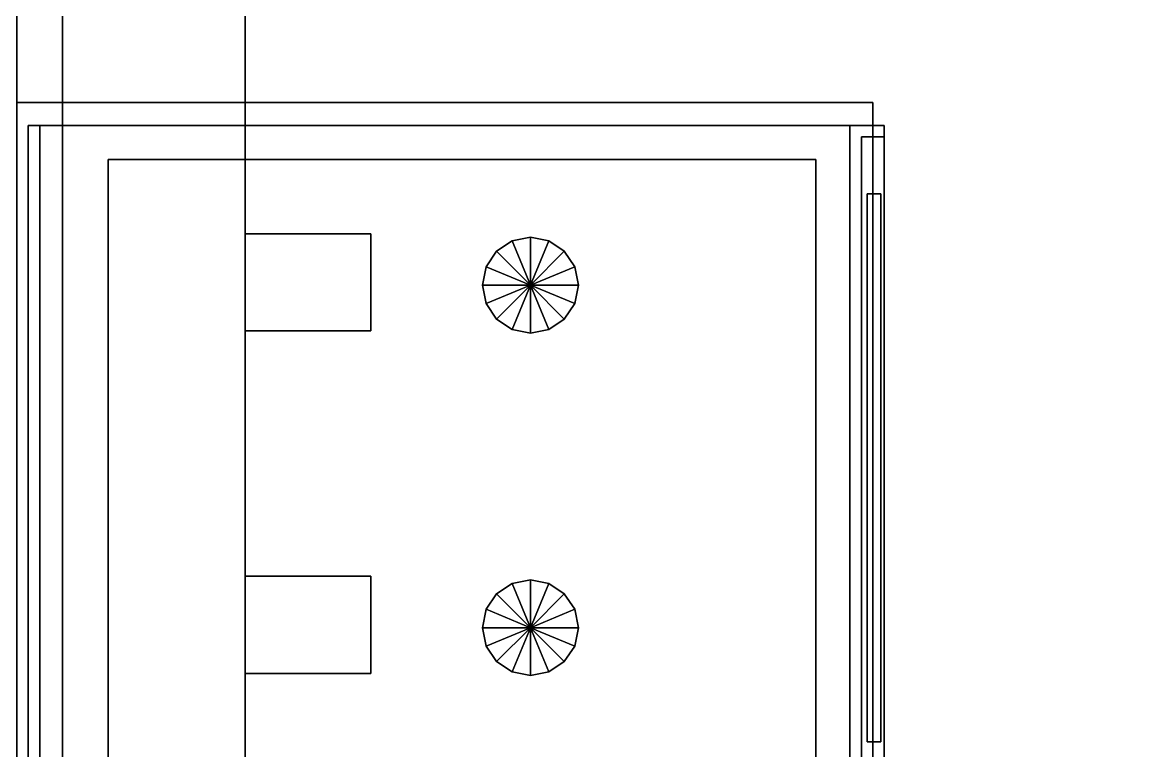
# Model space of a CAD drawing. Header units: millimetres. Extents: x -8000 to 18500, y -500 to 32500.
# Drawn here: x 205 to 1195, y 7782 to 8420 of the extents above; entities that cross this region are included whole.
import ezdxf

# ---------------------------------------------------------------- set-up
doc = ezdxf.new("R2010")
doc.units = ezdxf.units.MM
for name, color, linetype in [('3D-BARISTA-BAR', 7, 'Continuous'), ('3D-COLUMNS', 7, 'Continuous'), ('3D-FINISH', 7, 'Continuous'), ('3D-ROOF', 7, 'Continuous'), ('3D-SLABS', 7, 'Continuous')]:
    doc.layers.add(name, color=color, linetype=linetype)

msp = doc.modelspace()

# ---------------------------------------------------------------- linework, layer by layer
at = {"layer": '3D-BARISTA-BAR', "color": 7}
for points in [[(200, 7100, 600), (200, 8350, 600), (950, 8350, 600), (950, 7100, 600)], [(200, 8350, 600), (200, 8350, 2580), (950, 8350, 2580), (950, 8350, 600)], [(200, 7100, 2580), (950, 7100, 2580), (950, 8350, 2580), (200, 8350, 2580)], [(950, 7100, 600), (950, 8350, 600), (950, 8350, 2580), (950, 7100, 2580)], [(210, 7120, 2420), (210, 8330, 2420), (960, 8330, 2420), (960, 7120, 2420)], [(210, 8330, 2420), (210, 8330, 2560), (960, 8330, 2560), (960, 8330, 2420)], [(210, 7120, 2420), (210, 7120, 2560), (210, 8330, 2560), (210, 8330, 2420)], [(210, 7120, 2560), (960, 7120, 2560), (960, 8330, 2560), (210, 8330, 2560)], [(220, 7120, 600), (220, 8330, 600), (930, 8330, 600), (930, 7120, 600)], [(220, 8330, 600), (220, 8330, 690), (930, 8330, 690), (930, 8330, 600)], [(220, 7120, 600), (220, 7120, 690), (220, 8330, 690), (220, 8330, 600)], [(220, 7120, 690), (930, 7120, 690), (930, 8330, 690), (220, 8330, 690)], [(930, 7120, 600), (930, 8330, 600), (930, 8330, 690), (930, 7120, 690)], [(960, 7120, 2420), (960, 8330, 2420), (960, 8330, 2560), (960, 7120, 2560)], [(940, 7740, 700), (940, 8320, 700), (960, 8320, 700), (960, 7740, 700)], [(940, 8320, 700), (940, 8320, 2400), (960, 8320, 2400), (960, 8320, 700)], [(940, 7740, 700), (940, 7740, 2400), (940, 8320, 2400), (940, 8320, 700)], [(940, 7740, 2400), (960, 7740, 2400), (960, 8320, 2400), (940, 8320, 2400)], [(960, 7740, 700), (960, 8320, 700), (960, 8320, 2400), (960, 7740, 2400)], [(280, 7150, 1000), (280, 8300, 1000), (900, 8300, 1000), (900, 7150, 1000)], [(280, 8300, 1000), (280, 8300, 1020), (900, 8300, 1020), (900, 8300, 1000)], [(280, 7150, 1000), (280, 7150, 1020), (280, 8300, 1020), (280, 8300, 1000)], [(280, 7150, 1020), (900, 7150, 1020), (900, 8300, 1020), (280, 8300, 1020)], [(280, 7150, 1350), (280, 8300, 1350), (900, 8300, 1350), (900, 7150, 1350)], [(280, 8300, 1350), (280, 8300, 1370), (900, 8300, 1370), (900, 8300, 1350)], [(280, 7150, 1350), (280, 7150, 1370), (280, 8300, 1370), (280, 8300, 1350)], [(280, 7150, 1370), (900, 7150, 1370), (900, 8300, 1370), (280, 8300, 1370)], [(280, 7150, 1700), (280, 8300, 1700), (900, 8300, 1700), (900, 7150, 1700)], [(280, 8300, 1700), (280, 8300, 1720), (900, 8300, 1720), (900, 8300, 1700)], [(280, 7150, 1700), (280, 7150, 1720), (280, 8300, 1720), (280, 8300, 1700)], [(280, 7150, 1720), (900, 7150, 1720), (900, 8300, 1720), (280, 8300, 1720)], [(280, 7150, 2050), (280, 8300, 2050), (900, 8300, 2050), (900, 7150, 2050)], [(280, 8300, 2050), (280, 8300, 2070), (900, 8300, 2070), (900, 8300, 2050)], [(280, 7150, 2050), (280, 7150, 2070), (280, 8300, 2070), (280, 8300, 2050)], [(280, 7150, 2070), (900, 7150, 2070), (900, 8300, 2070), (280, 8300, 2070)], [(900, 7150, 1000), (900, 8300, 1000), (900, 8300, 1020), (900, 7150, 1020)], [(900, 7150, 1350), (900, 8300, 1350), (900, 8300, 1370), (900, 7150, 1370)], [(900, 7150, 1700), (900, 8300, 1700), (900, 8300, 1720), (900, 7150, 1720)], [(900, 7150, 2050), (900, 8300, 2050), (900, 8300, 2070), (900, 7150, 2070)], [(945, 7790, 760), (945, 8270, 760), (957, 8270, 760), (957, 7790, 760)], [(945, 8270, 760), (945, 8270, 2340), (957, 8270, 2340), (957, 8270, 760)], [(945, 7790, 760), (945, 7790, 2340), (945, 8270, 2340), (945, 8270, 760)], [(945, 7790, 2340), (957, 7790, 2340), (957, 8270, 2340), (945, 8270, 2340)], [(957, 7790, 760), (957, 8270, 760), (957, 8270, 2340), (957, 7790, 2340)], [(400, 8150, 1020), (400, 8235, 1020), (510, 8235, 1020), (510, 8150, 1020)], [(400, 8235, 1020), (400, 8235, 1240), (510, 8235, 1240), (510, 8235, 1020)], [(400, 8150, 1020), (400, 8150, 1240), (400, 8235, 1240), (400, 8235, 1020)], [(400, 8150, 1240), (510, 8150, 1240), (510, 8235, 1240), (400, 8235, 1240)], [(400, 8150, 1370), (400, 8235, 1370), (510, 8235, 1370), (510, 8150, 1370)], [(400, 8235, 1370), (400, 8235, 1590), (510, 8235, 1590), (510, 8235, 1370)], [(400, 8150, 1370), (400, 8150, 1590), (400, 8235, 1590), (400, 8235, 1370)], [(400, 8150, 1590), (510, 8150, 1590), (510, 8235, 1590), (400, 8235, 1590)], [(400, 8150, 1720), (400, 8235, 1720), (510, 8235, 1720), (510, 8150, 1720)], [(400, 8235, 1720), (400, 8235, 1940), (510, 8235, 1940), (510, 8235, 1720)], [(400, 8150, 1720), (400, 8150, 1940), (400, 8235, 1940), (400, 8235, 1720)], [(400, 8150, 1940), (510, 8150, 1940), (510, 8235, 1940), (400, 8235, 1940)], [(400, 8150, 2070), (400, 8235, 2070), (510, 8235, 2070), (510, 8150, 2070)], [(400, 8235, 2070), (400, 8235, 2290), (510, 8235, 2290), (510, 8235, 2070)], [(400, 8150, 2070), (400, 8150, 2290), (400, 8235, 2290), (400, 8235, 2070)], [(400, 8150, 2290), (510, 8150, 2290), (510, 8235, 2290), (400, 8235, 2290)], [(510, 8150, 1020), (510, 8235, 1020), (510, 8235, 1240), (510, 8150, 1240)], [(510, 8150, 1370), (510, 8235, 1370), (510, 8235, 1590), (510, 8150, 1590)], [(510, 8150, 1720), (510, 8235, 1720), (510, 8235, 1940), (510, 8150, 1940)], [(510, 8150, 2070), (510, 8235, 2070), (510, 8235, 2290), (510, 8150, 2290)], [(633.93, 8228.8, 1020), (620.3, 8219.7, 1020), (620.3, 8219.7, 1230), (633.93, 8228.8, 1230)], [(650, 8190, 1230), (633.93, 8228.8, 1230), (620.3, 8219.7, 1230), (650, 8190, 1230)], [(650, 8190, 1020), (620.3, 8219.7, 1020), (633.93, 8228.8, 1020), (650, 8190, 1020)], [(633.93, 8228.8, 1370), (620.3, 8219.7, 1370), (620.3, 8219.7, 1580), (633.93, 8228.8, 1580)], [(650, 8190, 1580), (633.93, 8228.8, 1580), (620.3, 8219.7, 1580), (650, 8190, 1580)], [(650, 8190, 1370), (620.3, 8219.7, 1370), (633.93, 8228.8, 1370), (650, 8190, 1370)], [(633.93, 8228.8, 1720), (620.3, 8219.7, 1720), (620.3, 8219.7, 1930), (633.93, 8228.8, 1930)], [(650, 8190, 1930), (633.93, 8228.8, 1930), (620.3, 8219.7, 1930), (650, 8190, 1930)], [(650, 8190, 1720), (620.3, 8219.7, 1720), (633.93, 8228.8, 1720), (650, 8190, 1720)], [(633.93, 8228.8, 2070), (620.3, 8219.7, 2070), (620.3, 8219.7, 2280), (633.93, 8228.8, 2280)], [(650, 8190, 2280), (633.93, 8228.8, 2280), (620.3, 8219.7, 2280), (650, 8190, 2280)], [(650, 8190, 2070), (620.3, 8219.7, 2070), (633.93, 8228.8, 2070), (650, 8190, 2070)], [(650, 8232, 1020), (633.93, 8228.8, 1020), (633.93, 8228.8, 1230), (650, 8232, 1230)], [(650, 8190, 1230), (650, 8232, 1230), (633.93, 8228.8, 1230), (650, 8190, 1230)], [(650, 8190, 1020), (633.93, 8228.8, 1020), (650, 8232, 1020), (650, 8190, 1020)], [(650, 8232, 1370), (633.93, 8228.8, 1370), (633.93, 8228.8, 1580), (650, 8232, 1580)], [(650, 8190, 1580), (650, 8232, 1580), (633.93, 8228.8, 1580), (650, 8190, 1580)], [(650, 8190, 1370), (633.93, 8228.8, 1370), (650, 8232, 1370), (650, 8190, 1370)], [(650, 8232, 1720), (633.93, 8228.8, 1720), (633.93, 8228.8, 1930), (650, 8232, 1930)], [(650, 8190, 1930), (650, 8232, 1930), (633.93, 8228.8, 1930), (650, 8190, 1930)], [(650, 8190, 1720), (633.93, 8228.8, 1720), (650, 8232, 1720), (650, 8190, 1720)], [(650, 8232, 2070), (633.93, 8228.8, 2070), (633.93, 8228.8, 2280), (650, 8232, 2280)], [(650, 8190, 2280), (650, 8232, 2280), (633.93, 8228.8, 2280), (650, 8190, 2280)], [(650, 8190, 2070), (633.93, 8228.8, 2070), (650, 8232, 2070), (650, 8190, 2070)], [(666.07, 8228.8, 1020), (650, 8232, 1020), (650, 8232, 1230), (666.07, 8228.8, 1230)], [(650, 8190, 1230), (666.07, 8228.8, 1230), (650, 8232, 1230), (650, 8190, 1230)], [(650, 8190, 1020), (650, 8232, 1020), (666.07, 8228.8, 1020), (650, 8190, 1020)], [(666.07, 8228.8, 1370), (650, 8232, 1370), (650, 8232, 1580), (666.07, 8228.8, 1580)], [(650, 8190, 1580), (666.07, 8228.8, 1580), (650, 8232, 1580), (650, 8190, 1580)], [(650, 8190, 1370), (650, 8232, 1370), (666.07, 8228.8, 1370), (650, 8190, 1370)], [(666.07, 8228.8, 1720), (650, 8232, 1720), (650, 8232, 1930), (666.07, 8228.8, 1930)], [(650, 8190, 1930), (666.07, 8228.8, 1930), (650, 8232, 1930), (650, 8190, 1930)], [(650, 8190, 1720), (650, 8232, 1720), (666.07, 8228.8, 1720), (650, 8190, 1720)], [(666.07, 8228.8, 2070), (650, 8232, 2070), (650, 8232, 2280), (666.07, 8228.8, 2280)], [(650, 8190, 2280), (666.07, 8228.8, 2280), (650, 8232, 2280), (650, 8190, 2280)], [(650, 8190, 2070), (650, 8232, 2070), (666.07, 8228.8, 2070), (650, 8190, 2070)], [(650, 8190, 1230), (679.7, 8219.7, 1230), (666.07, 8228.8, 1230), (650, 8190, 1230)], [(650, 8190, 1020), (666.07, 8228.8, 1020), (679.7, 8219.7, 1020), (650, 8190, 1020)], [(650, 8190, 1580), (679.7, 8219.7, 1580), (666.07, 8228.8, 1580), (650, 8190, 1580)], [(650, 8190, 1370), (666.07, 8228.8, 1370), (679.7, 8219.7, 1370), (650, 8190, 1370)], [(650, 8190, 1930), (679.7, 8219.7, 1930), (666.07, 8228.8, 1930), (650, 8190, 1930)], [(650, 8190, 1720), (666.07, 8228.8, 1720), (679.7, 8219.7, 1720), (650, 8190, 1720)], [(650, 8190, 2280), (679.7, 8219.7, 2280), (666.07, 8228.8, 2280), (650, 8190, 2280)], [(650, 8190, 2070), (666.07, 8228.8, 2070), (679.7, 8219.7, 2070), (650, 8190, 2070)], [(679.7, 8219.7, 1020), (666.07, 8228.8, 1020), (666.07, 8228.8, 1230), (679.7, 8219.7, 1230)], [(679.7, 8219.7, 1370), (666.07, 8228.8, 1370), (666.07, 8228.8, 1580), (679.7, 8219.7, 1580)], [(679.7, 8219.7, 1720), (666.07, 8228.8, 1720), (666.07, 8228.8, 1930), (679.7, 8219.7, 1930)], [(679.7, 8219.7, 2070), (666.07, 8228.8, 2070), (666.07, 8228.8, 2280), (679.7, 8219.7, 2280)], [(620.3, 8219.7, 1020), (611.2, 8206.07, 1020), (611.2, 8206.07, 1230), (620.3, 8219.7, 1230)], [(650, 8190, 1230), (620.3, 8219.7, 1230), (611.2, 8206.07, 1230), (650, 8190, 1230)], [(650, 8190, 1020), (611.2, 8206.07, 1020), (620.3, 8219.7, 1020), (650, 8190, 1020)], [(620.3, 8219.7, 1370), (611.2, 8206.07, 1370), (611.2, 8206.07, 1580), (620.3, 8219.7, 1580)], [(650, 8190, 1580), (620.3, 8219.7, 1580), (611.2, 8206.07, 1580), (650, 8190, 1580)], [(650, 8190, 1370), (611.2, 8206.07, 1370), (620.3, 8219.7, 1370), (650, 8190, 1370)], [(620.3, 8219.7, 1720), (611.2, 8206.07, 1720), (611.2, 8206.07, 1930), (620.3, 8219.7, 1930)], [(650, 8190, 1930), (620.3, 8219.7, 1930), (611.2, 8206.07, 1930), (650, 8190, 1930)], [(650, 8190, 1720), (611.2, 8206.07, 1720), (620.3, 8219.7, 1720), (650, 8190, 1720)], [(620.3, 8219.7, 2070), (611.2, 8206.07, 2070), (611.2, 8206.07, 2280), (620.3, 8219.7, 2280)], [(650, 8190, 2280), (620.3, 8219.7, 2280), (611.2, 8206.07, 2280), (650, 8190, 2280)], [(650, 8190, 2070), (611.2, 8206.07, 2070), (620.3, 8219.7, 2070), (650, 8190, 2070)], [(650, 8190, 1230), (688.8, 8206.07, 1230), (679.7, 8219.7, 1230), (650, 8190, 1230)], [(650, 8190, 1020), (679.7, 8219.7, 1020), (688.8, 8206.07, 1020), (650, 8190, 1020)], [(650, 8190, 1580), (688.8, 8206.07, 1580), (679.7, 8219.7, 1580), (650, 8190, 1580)], [(650, 8190, 1370), (679.7, 8219.7, 1370), (688.8, 8206.07, 1370), (650, 8190, 1370)], [(650, 8190, 1930), (688.8, 8206.07, 1930), (679.7, 8219.7, 1930), (650, 8190, 1930)], [(650, 8190, 1720), (679.7, 8219.7, 1720), (688.8, 8206.07, 1720), (650, 8190, 1720)], [(650, 8190, 2280), (688.8, 8206.07, 2280), (679.7, 8219.7, 2280), (650, 8190, 2280)], [(650, 8190, 2070), (679.7, 8219.7, 2070), (688.8, 8206.07, 2070), (650, 8190, 2070)], [(688.8, 8206.07, 1020), (679.7, 8219.7, 1020), (679.7, 8219.7, 1230), (688.8, 8206.07, 1230)], [(688.8, 8206.07, 1370), (679.7, 8219.7, 1370), (679.7, 8219.7, 1580), (688.8, 8206.07, 1580)], [(688.8, 8206.07, 1720), (679.7, 8219.7, 1720), (679.7, 8219.7, 1930), (688.8, 8206.07, 1930)], [(688.8, 8206.07, 2070), (679.7, 8219.7, 2070), (679.7, 8219.7, 2280), (688.8, 8206.07, 2280)], [(611.2, 8206.07, 1020), (608, 8190, 1020), (608, 8190, 1230), (611.2, 8206.07, 1230)], [(650, 8190, 1230), (611.2, 8206.07, 1230), (608, 8190, 1230), (650, 8190, 1230)], [(650, 8190, 1020), (608, 8190, 1020), (611.2, 8206.07, 1020), (650, 8190, 1020)], [(611.2, 8206.07, 1370), (608, 8190, 1370), (608, 8190, 1580), (611.2, 8206.07, 1580)], [(650, 8190, 1580), (611.2, 8206.07, 1580), (608, 8190, 1580), (650, 8190, 1580)], [(650, 8190, 1370), (608, 8190, 1370), (611.2, 8206.07, 1370), (650, 8190, 1370)], [(611.2, 8206.07, 1720), (608, 8190, 1720), (608, 8190, 1930), (611.2, 8206.07, 1930)], [(650, 8190, 1930), (611.2, 8206.07, 1930), (608, 8190, 1930), (650, 8190, 1930)], [(650, 8190, 1720), (608, 8190, 1720), (611.2, 8206.07, 1720), (650, 8190, 1720)], [(611.2, 8206.07, 2070), (608, 8190, 2070), (608, 8190, 2280), (611.2, 8206.07, 2280)], [(650, 8190, 2280), (611.2, 8206.07, 2280), (608, 8190, 2280), (650, 8190, 2280)], [(650, 8190, 2070), (608, 8190, 2070), (611.2, 8206.07, 2070), (650, 8190, 2070)], [(650, 8190, 1230), (692, 8190, 1230), (688.8, 8206.07, 1230), (650, 8190, 1230)], [(650, 8190, 1020), (688.8, 8206.07, 1020), (692, 8190, 1020), (650, 8190, 1020)], [(650, 8190, 1580), (692, 8190, 1580), (688.8, 8206.07, 1580), (650, 8190, 1580)], [(650, 8190, 1370), (688.8, 8206.07, 1370), (692, 8190, 1370), (650, 8190, 1370)], [(650, 8190, 1930), (692, 8190, 1930), (688.8, 8206.07, 1930), (650, 8190, 1930)], [(650, 8190, 1720), (688.8, 8206.07, 1720), (692, 8190, 1720), (650, 8190, 1720)], [(650, 8190, 2280), (692, 8190, 2280), (688.8, 8206.07, 2280), (650, 8190, 2280)], [(650, 8190, 2070), (688.8, 8206.07, 2070), (692, 8190, 2070), (650, 8190, 2070)], [(692, 8190, 1020), (688.8, 8206.07, 1020), (688.8, 8206.07, 1230), (692, 8190, 1230)], [(692, 8190, 1370), (688.8, 8206.07, 1370), (688.8, 8206.07, 1580), (692, 8190, 1580)], [(692, 8190, 1720), (688.8, 8206.07, 1720), (688.8, 8206.07, 1930), (692, 8190, 1930)], [(692, 8190, 2070), (688.8, 8206.07, 2070), (688.8, 8206.07, 2280), (692, 8190, 2280)], [(608, 8190, 1020), (611.2, 8173.93, 1020), (611.2, 8173.93, 1230), (608, 8190, 1230)], [(650, 8190, 1230), (608, 8190, 1230), (611.2, 8173.93, 1230), (650, 8190, 1230)], [(650, 8190, 1020), (611.2, 8173.93, 1020), (608, 8190, 1020), (650, 8190, 1020)], [(608, 8190, 1370), (611.2, 8173.93, 1370), (611.2, 8173.93, 1580), (608, 8190, 1580)], [(650, 8190, 1580), (608, 8190, 1580), (611.2, 8173.93, 1580), (650, 8190, 1580)], [(650, 8190, 1370), (611.2, 8173.93, 1370), (608, 8190, 1370), (650, 8190, 1370)], [(608, 8190, 1720), (611.2, 8173.93, 1720), (611.2, 8173.93, 1930), (608, 8190, 1930)], [(650, 8190, 1930), (608, 8190, 1930), (611.2, 8173.93, 1930), (650, 8190, 1930)], [(650, 8190, 1720), (611.2, 8173.93, 1720), (608, 8190, 1720), (650, 8190, 1720)], [(608, 8190, 2070), (611.2, 8173.93, 2070), (611.2, 8173.93, 2280), (608, 8190, 2280)], [(650, 8190, 2280), (608, 8190, 2280), (611.2, 8173.93, 2280), (650, 8190, 2280)], [(650, 8190, 2070), (611.2, 8173.93, 2070), (608, 8190, 2070), (650, 8190, 2070)], [(650, 8190, 1230), (611.2, 8173.93, 1230), (620.3, 8160.3, 1230), (650, 8190, 1230)], [(650, 8190, 1020), (620.3, 8160.3, 1020), (611.2, 8173.93, 1020), (650, 8190, 1020)], [(650, 8190, 1580), (611.2, 8173.93, 1580), (620.3, 8160.3, 1580), (650, 8190, 1580)], [(650, 8190, 1370), (620.3, 8160.3, 1370), (611.2, 8173.93, 1370), (650, 8190, 1370)], [(650, 8190, 1930), (611.2, 8173.93, 1930), (620.3, 8160.3, 1930), (650, 8190, 1930)], [(650, 8190, 1720), (620.3, 8160.3, 1720), (611.2, 8173.93, 1720), (650, 8190, 1720)], [(650, 8190, 2280), (611.2, 8173.93, 2280), (620.3, 8160.3, 2280), (650, 8190, 2280)], [(650, 8190, 2070), (620.3, 8160.3, 2070), (611.2, 8173.93, 2070), (650, 8190, 2070)], [(650, 8190, 1230), (620.3, 8160.3, 1230), (633.93, 8151.2, 1230), (650, 8190, 1230)], [(650, 8190, 1020), (633.93, 8151.2, 1020), (620.3, 8160.3, 1020), (650, 8190, 1020)], [(650, 8190, 1580), (620.3, 8160.3, 1580), (633.93, 8151.2, 1580), (650, 8190, 1580)], [(650, 8190, 1370), (633.93, 8151.2, 1370), (620.3, 8160.3, 1370), (650, 8190, 1370)], [(650, 8190, 1930), (620.3, 8160.3, 1930), (633.93, 8151.2, 1930), (650, 8190, 1930)], [(650, 8190, 1720), (633.93, 8151.2, 1720), (620.3, 8160.3, 1720), (650, 8190, 1720)], [(650, 8190, 2280), (620.3, 8160.3, 2280), (633.93, 8151.2, 2280), (650, 8190, 2280)], [(650, 8190, 2070), (633.93, 8151.2, 2070), (620.3, 8160.3, 2070), (650, 8190, 2070)], [(650, 8190, 1230), (633.93, 8151.2, 1230), (650, 8148, 1230), (650, 8190, 1230)], [(650, 8190, 1020), (650, 8148, 1020), (633.93, 8151.2, 1020), (650, 8190, 1020)], [(650, 8190, 1580), (633.93, 8151.2, 1580), (650, 8148, 1580), (650, 8190, 1580)], [(650, 8190, 1370), (650, 8148, 1370), (633.93, 8151.2, 1370), (650, 8190, 1370)], [(650, 8190, 1930), (633.93, 8151.2, 1930), (650, 8148, 1930), (650, 8190, 1930)], [(650, 8190, 1720), (650, 8148, 1720), (633.93, 8151.2, 1720), (650, 8190, 1720)], [(650, 8190, 2280), (633.93, 8151.2, 2280), (650, 8148, 2280), (650, 8190, 2280)], [(650, 8190, 2070), (650, 8148, 2070), (633.93, 8151.2, 2070), (650, 8190, 2070)], [(650, 8190, 1230), (650, 8148, 1230), (666.07, 8151.2, 1230), (650, 8190, 1230)], [(650, 8190, 1020), (666.07, 8151.2, 1020), (650, 8148, 1020), (650, 8190, 1020)], [(650, 8190, 1230), (666.07, 8151.2, 1230), (679.7, 8160.3, 1230), (650, 8190, 1230)], [(650, 8190, 1020), (679.7, 8160.3, 1020), (666.07, 8151.2, 1020), (650, 8190, 1020)], [(650, 8190, 1230), (679.7, 8160.3, 1230), (688.8, 8173.93, 1230), (650, 8190, 1230)], [(650, 8190, 1020), (688.8, 8173.93, 1020), (679.7, 8160.3, 1020), (650, 8190, 1020)], [(650, 8190, 1230), (688.8, 8173.93, 1230), (692, 8190, 1230), (650, 8190, 1230)], [(650, 8190, 1020), (692, 8190, 1020), (688.8, 8173.93, 1020), (650, 8190, 1020)], [(650, 8190, 1580), (650, 8148, 1580), (666.07, 8151.2, 1580), (650, 8190, 1580)], [(650, 8190, 1370), (666.07, 8151.2, 1370), (650, 8148, 1370), (650, 8190, 1370)], [(650, 8190, 1580), (666.07, 8151.2, 1580), (679.7, 8160.3, 1580), (650, 8190, 1580)], [(650, 8190, 1370), (679.7, 8160.3, 1370), (666.07, 8151.2, 1370), (650, 8190, 1370)], [(650, 8190, 1580), (679.7, 8160.3, 1580), (688.8, 8173.93, 1580), (650, 8190, 1580)], [(650, 8190, 1370), (688.8, 8173.93, 1370), (679.7, 8160.3, 1370), (650, 8190, 1370)], [(650, 8190, 1580), (688.8, 8173.93, 1580), (692, 8190, 1580), (650, 8190, 1580)], [(650, 8190, 1370), (692, 8190, 1370), (688.8, 8173.93, 1370), (650, 8190, 1370)], [(650, 8190, 1930), (650, 8148, 1930), (666.07, 8151.2, 1930), (650, 8190, 1930)], [(650, 8190, 1720), (666.07, 8151.2, 1720), (650, 8148, 1720), (650, 8190, 1720)], [(650, 8190, 1930), (666.07, 8151.2, 1930), (679.7, 8160.3, 1930), (650, 8190, 1930)], [(650, 8190, 1720), (679.7, 8160.3, 1720), (666.07, 8151.2, 1720), (650, 8190, 1720)], [(650, 8190, 1930), (679.7, 8160.3, 1930), (688.8, 8173.93, 1930), (650, 8190, 1930)], [(650, 8190, 1720), (688.8, 8173.93, 1720), (679.7, 8160.3, 1720), (650, 8190, 1720)], [(650, 8190, 1930), (688.8, 8173.93, 1930), (692, 8190, 1930), (650, 8190, 1930)], [(650, 8190, 1720), (692, 8190, 1720), (688.8, 8173.93, 1720), (650, 8190, 1720)], [(650, 8190, 2280), (650, 8148, 2280), (666.07, 8151.2, 2280), (650, 8190, 2280)], [(650, 8190, 2070), (666.07, 8151.2, 2070), (650, 8148, 2070), (650, 8190, 2070)], [(650, 8190, 2280), (666.07, 8151.2, 2280), (679.7, 8160.3, 2280), (650, 8190, 2280)], [(650, 8190, 2070), (679.7, 8160.3, 2070), (666.07, 8151.2, 2070), (650, 8190, 2070)], [(650, 8190, 2280), (679.7, 8160.3, 2280), (688.8, 8173.93, 2280), (650, 8190, 2280)], [(650, 8190, 2070), (688.8, 8173.93, 2070), (679.7, 8160.3, 2070), (650, 8190, 2070)], [(650, 8190, 2280), (688.8, 8173.93, 2280), (692, 8190, 2280), (650, 8190, 2280)], [(650, 8190, 2070), (692, 8190, 2070), (688.8, 8173.93, 2070), (650, 8190, 2070)], [(688.8, 8173.93, 1020), (692, 8190, 1020), (692, 8190, 1230), (688.8, 8173.93, 1230)], [(688.8, 8173.93, 1370), (692, 8190, 1370), (692, 8190, 1580), (688.8, 8173.93, 1580)], [(688.8, 8173.93, 1720), (692, 8190, 1720), (692, 8190, 1930), (688.8, 8173.93, 1930)], [(688.8, 8173.93, 2070), (692, 8190, 2070), (692, 8190, 2280), (688.8, 8173.93, 2280)], [(611.2, 8173.93, 1020), (620.3, 8160.3, 1020), (620.3, 8160.3, 1230), (611.2, 8173.93, 1230)], [(611.2, 8173.93, 1370), (620.3, 8160.3, 1370), (620.3, 8160.3, 1580), (611.2, 8173.93, 1580)], [(611.2, 8173.93, 1720), (620.3, 8160.3, 1720), (620.3, 8160.3, 1930), (611.2, 8173.93, 1930)], [(611.2, 8173.93, 2070), (620.3, 8160.3, 2070), (620.3, 8160.3, 2280), (611.2, 8173.93, 2280)], [(679.7, 8160.3, 1020), (688.8, 8173.93, 1020), (688.8, 8173.93, 1230), (679.7, 8160.3, 1230)], [(679.7, 8160.3, 1370), (688.8, 8173.93, 1370), (688.8, 8173.93, 1580), (679.7, 8160.3, 1580)], [(679.7, 8160.3, 1720), (688.8, 8173.93, 1720), (688.8, 8173.93, 1930), (679.7, 8160.3, 1930)], [(679.7, 8160.3, 2070), (688.8, 8173.93, 2070), (688.8, 8173.93, 2280), (679.7, 8160.3, 2280)], [(620.3, 8160.3, 1020), (633.93, 8151.2, 1020), (633.93, 8151.2, 1230), (620.3, 8160.3, 1230)], [(620.3, 8160.3, 1370), (633.93, 8151.2, 1370), (633.93, 8151.2, 1580), (620.3, 8160.3, 1580)], [(620.3, 8160.3, 1720), (633.93, 8151.2, 1720), (633.93, 8151.2, 1930), (620.3, 8160.3, 1930)], [(620.3, 8160.3, 2070), (633.93, 8151.2, 2070), (633.93, 8151.2, 2280), (620.3, 8160.3, 2280)], [(666.07, 8151.2, 1020), (679.7, 8160.3, 1020), (679.7, 8160.3, 1230), (666.07, 8151.2, 1230)], [(666.07, 8151.2, 1370), (679.7, 8160.3, 1370), (679.7, 8160.3, 1580), (666.07, 8151.2, 1580)], [(666.07, 8151.2, 1720), (679.7, 8160.3, 1720), (679.7, 8160.3, 1930), (666.07, 8151.2, 1930)], [(666.07, 8151.2, 2070), (679.7, 8160.3, 2070), (679.7, 8160.3, 2280), (666.07, 8151.2, 2280)], [(400, 8150, 1020), (510, 8150, 1020), (510, 8150, 1240), (400, 8150, 1240)], [(400, 8150, 1370), (510, 8150, 1370), (510, 8150, 1590), (400, 8150, 1590)], [(400, 8150, 1720), (510, 8150, 1720), (510, 8150, 1940), (400, 8150, 1940)], [(400, 8150, 2070), (510, 8150, 2070), (510, 8150, 2290), (400, 8150, 2290)], [(633.93, 8151.2, 1020), (650, 8148, 1020), (650, 8148, 1230), (633.93, 8151.2, 1230)], [(633.93, 8151.2, 1370), (650, 8148, 1370), (650, 8148, 1580), (633.93, 8151.2, 1580)], [(633.93, 8151.2, 1720), (650, 8148, 1720), (650, 8148, 1930), (633.93, 8151.2, 1930)], [(633.93, 8151.2, 2070), (650, 8148, 2070), (650, 8148, 2280), (633.93, 8151.2, 2280)], [(650, 8148, 1020), (666.07, 8151.2, 1020), (666.07, 8151.2, 1230), (650, 8148, 1230)], [(650, 8148, 1370), (666.07, 8151.2, 1370), (666.07, 8151.2, 1580), (650, 8148, 1580)], [(650, 8148, 1720), (666.07, 8151.2, 1720), (666.07, 8151.2, 1930), (650, 8148, 1930)], [(650, 8148, 2070), (666.07, 8151.2, 2070), (666.07, 8151.2, 2280), (650, 8148, 2280)], [(400, 7850, 1020), (400, 7935, 1020), (510, 7935, 1020), (510, 7850, 1020)], [(400, 7935, 1020), (400, 7935, 1240), (510, 7935, 1240), (510, 7935, 1020)], [(400, 7850, 1020), (400, 7850, 1240), (400, 7935, 1240), (400, 7935, 1020)], [(400, 7850, 1240), (510, 7850, 1240), (510, 7935, 1240), (400, 7935, 1240)], [(400, 7850, 1370), (400, 7935, 1370), (510, 7935, 1370), (510, 7850, 1370)], [(400, 7935, 1370), (400, 7935, 1590), (510, 7935, 1590), (510, 7935, 1370)], [(400, 7850, 1370), (400, 7850, 1590), (400, 7935, 1590), (400, 7935, 1370)], [(400, 7850, 1590), (510, 7850, 1590), (510, 7935, 1590), (400, 7935, 1590)], [(400, 7850, 1720), (400, 7935, 1720), (510, 7935, 1720), (510, 7850, 1720)], [(400, 7935, 1720), (400, 7935, 1940), (510, 7935, 1940), (510, 7935, 1720)], [(400, 7850, 1720), (400, 7850, 1940), (400, 7935, 1940), (400, 7935, 1720)], [(400, 7850, 1940), (510, 7850, 1940), (510, 7935, 1940), (400, 7935, 1940)], [(400, 7850, 2070), (400, 7935, 2070), (510, 7935, 2070), (510, 7850, 2070)], [(400, 7935, 2070), (400, 7935, 2290), (510, 7935, 2290), (510, 7935, 2070)], [(400, 7850, 2070), (400, 7850, 2290), (400, 7935, 2290), (400, 7935, 2070)], [(400, 7850, 2290), (510, 7850, 2290), (510, 7935, 2290), (400, 7935, 2290)], [(510, 7850, 1020), (510, 7935, 1020), (510, 7935, 1240), (510, 7850, 1240)], [(510, 7850, 1370), (510, 7935, 1370), (510, 7935, 1590), (510, 7850, 1590)], [(510, 7850, 1720), (510, 7935, 1720), (510, 7935, 1940), (510, 7850, 1940)], [(510, 7850, 2070), (510, 7935, 2070), (510, 7935, 2290), (510, 7850, 2290)], [(650, 7932, 1020), (633.93, 7928.8, 1020), (633.93, 7928.8, 1230), (650, 7932, 1230)], [(650, 7890, 1230), (650, 7932, 1230), (633.93, 7928.8, 1230), (650, 7890, 1230)], [(650, 7890, 1020), (633.93, 7928.8, 1020), (650, 7932, 1020), (650, 7890, 1020)], [(650, 7932, 1370), (633.93, 7928.8, 1370), (633.93, 7928.8, 1580), (650, 7932, 1580)], [(650, 7890, 1580), (650, 7932, 1580), (633.93, 7928.8, 1580), (650, 7890, 1580)], [(650, 7890, 1370), (633.93, 7928.8, 1370), (650, 7932, 1370), (650, 7890, 1370)], [(650, 7932, 1720), (633.93, 7928.8, 1720), (633.93, 7928.8, 1930), (650, 7932, 1930)], [(650, 7890, 1930), (650, 7932, 1930), (633.93, 7928.8, 1930), (650, 7890, 1930)], [(650, 7890, 1720), (633.93, 7928.8, 1720), (650, 7932, 1720), (650, 7890, 1720)], [(650, 7932, 2070), (633.93, 7928.8, 2070), (633.93, 7928.8, 2280), (650, 7932, 2280)], [(650, 7890, 2280), (650, 7932, 2280), (633.93, 7928.8, 2280), (650, 7890, 2280)], [(650, 7890, 2070), (633.93, 7928.8, 2070), (650, 7932, 2070), (650, 7890, 2070)], [(666.07, 7928.8, 1020), (650, 7932, 1020), (650, 7932, 1230), (666.07, 7928.8, 1230)], [(650, 7890, 1230), (666.07, 7928.8, 1230), (650, 7932, 1230), (650, 7890, 1230)], [(650, 7890, 1020), (650, 7932, 1020), (666.07, 7928.8, 1020), (650, 7890, 1020)], [(666.07, 7928.8, 1370), (650, 7932, 1370), (650, 7932, 1580), (666.07, 7928.8, 1580)], [(650, 7890, 1580), (666.07, 7928.8, 1580), (650, 7932, 1580), (650, 7890, 1580)], [(650, 7890, 1370), (650, 7932, 1370), (666.07, 7928.8, 1370), (650, 7890, 1370)], [(666.07, 7928.8, 1720), (650, 7932, 1720), (650, 7932, 1930), (666.07, 7928.8, 1930)], [(650, 7890, 1930), (666.07, 7928.8, 1930), (650, 7932, 1930), (650, 7890, 1930)], [(650, 7890, 1720), (650, 7932, 1720), (666.07, 7928.8, 1720), (650, 7890, 1720)], [(666.07, 7928.8, 2070), (650, 7932, 2070), (650, 7932, 2280), (666.07, 7928.8, 2280)], [(650, 7890, 2280), (666.07, 7928.8, 2280), (650, 7932, 2280), (650, 7890, 2280)], [(650, 7890, 2070), (650, 7932, 2070), (666.07, 7928.8, 2070), (650, 7890, 2070)], [(633.93, 7928.8, 1020), (620.3, 7919.7, 1020), (620.3, 7919.7, 1230), (633.93, 7928.8, 1230)], [(650, 7890, 1230), (633.93, 7928.8, 1230), (620.3, 7919.7, 1230), (650, 7890, 1230)], [(650, 7890, 1020), (620.3, 7919.7, 1020), (633.93, 7928.8, 1020), (650, 7890, 1020)], [(633.93, 7928.8, 1370), (620.3, 7919.7, 1370), (620.3, 7919.7, 1580), (633.93, 7928.8, 1580)], [(650, 7890, 1580), (633.93, 7928.8, 1580), (620.3, 7919.7, 1580), (650, 7890, 1580)], [(650, 7890, 1370), (620.3, 7919.7, 1370), (633.93, 7928.8, 1370), (650, 7890, 1370)], [(633.93, 7928.8, 1720), (620.3, 7919.7, 1720), (620.3, 7919.7, 1930), (633.93, 7928.8, 1930)], [(650, 7890, 1930), (633.93, 7928.8, 1930), (620.3, 7919.7, 1930), (650, 7890, 1930)], [(650, 7890, 1720), (620.3, 7919.7, 1720), (633.93, 7928.8, 1720), (650, 7890, 1720)], [(633.93, 7928.8, 2070), (620.3, 7919.7, 2070), (620.3, 7919.7, 2280), (633.93, 7928.8, 2280)], [(650, 7890, 2280), (633.93, 7928.8, 2280), (620.3, 7919.7, 2280), (650, 7890, 2280)], [(650, 7890, 2070), (620.3, 7919.7, 2070), (633.93, 7928.8, 2070), (650, 7890, 2070)], [(650, 7890, 1230), (679.7, 7919.7, 1230), (666.07, 7928.8, 1230), (650, 7890, 1230)], [(650, 7890, 1020), (666.07, 7928.8, 1020), (679.7, 7919.7, 1020), (650, 7890, 1020)], [(650, 7890, 1580), (679.7, 7919.7, 1580), (666.07, 7928.8, 1580), (650, 7890, 1580)], [(650, 7890, 1370), (666.07, 7928.8, 1370), (679.7, 7919.7, 1370), (650, 7890, 1370)], [(650, 7890, 1930), (679.7, 7919.7, 1930), (666.07, 7928.8, 1930), (650, 7890, 1930)], [(650, 7890, 1720), (666.07, 7928.8, 1720), (679.7, 7919.7, 1720), (650, 7890, 1720)], [(650, 7890, 2280), (679.7, 7919.7, 2280), (666.07, 7928.8, 2280), (650, 7890, 2280)], [(650, 7890, 2070), (666.07, 7928.8, 2070), (679.7, 7919.7, 2070), (650, 7890, 2070)], [(679.7, 7919.7, 1020), (666.07, 7928.8, 1020), (666.07, 7928.8, 1230), (679.7, 7919.7, 1230)], [(679.7, 7919.7, 1370), (666.07, 7928.8, 1370), (666.07, 7928.8, 1580), (679.7, 7919.7, 1580)], [(679.7, 7919.7, 1720), (666.07, 7928.8, 1720), (666.07, 7928.8, 1930), (679.7, 7919.7, 1930)], [(679.7, 7919.7, 2070), (666.07, 7928.8, 2070), (666.07, 7928.8, 2280), (679.7, 7919.7, 2280)], [(620.3, 7919.7, 1020), (611.2, 7906.07, 1020), (611.2, 7906.07, 1230), (620.3, 7919.7, 1230)], [(650, 7890, 1230), (620.3, 7919.7, 1230), (611.2, 7906.07, 1230), (650, 7890, 1230)], [(650, 7890, 1020), (611.2, 7906.07, 1020), (620.3, 7919.7, 1020), (650, 7890, 1020)], [(620.3, 7919.7, 1370), (611.2, 7906.07, 1370), (611.2, 7906.07, 1580), (620.3, 7919.7, 1580)], [(650, 7890, 1580), (620.3, 7919.7, 1580), (611.2, 7906.07, 1580), (650, 7890, 1580)], [(650, 7890, 1370), (611.2, 7906.07, 1370), (620.3, 7919.7, 1370), (650, 7890, 1370)], [(620.3, 7919.7, 1720), (611.2, 7906.07, 1720), (611.2, 7906.07, 1930), (620.3, 7919.7, 1930)], [(650, 7890, 1930), (620.3, 7919.7, 1930), (611.2, 7906.07, 1930), (650, 7890, 1930)], [(650, 7890, 1720), (611.2, 7906.07, 1720), (620.3, 7919.7, 1720), (650, 7890, 1720)], [(620.3, 7919.7, 2070), (611.2, 7906.07, 2070), (611.2, 7906.07, 2280), (620.3, 7919.7, 2280)], [(650, 7890, 2280), (620.3, 7919.7, 2280), (611.2, 7906.07, 2280), (650, 7890, 2280)], [(650, 7890, 2070), (611.2, 7906.07, 2070), (620.3, 7919.7, 2070), (650, 7890, 2070)], [(650, 7890, 1230), (688.8, 7906.07, 1230), (679.7, 7919.7, 1230), (650, 7890, 1230)], [(650, 7890, 1020), (679.7, 7919.7, 1020), (688.8, 7906.07, 1020), (650, 7890, 1020)], [(650, 7890, 1580), (688.8, 7906.07, 1580), (679.7, 7919.7, 1580), (650, 7890, 1580)], [(650, 7890, 1370), (679.7, 7919.7, 1370), (688.8, 7906.07, 1370), (650, 7890, 1370)], [(650, 7890, 1930), (688.8, 7906.07, 1930), (679.7, 7919.7, 1930), (650, 7890, 1930)], [(650, 7890, 1720), (679.7, 7919.7, 1720), (688.8, 7906.07, 1720), (650, 7890, 1720)], [(650, 7890, 2280), (688.8, 7906.07, 2280), (679.7, 7919.7, 2280), (650, 7890, 2280)], [(650, 7890, 2070), (679.7, 7919.7, 2070), (688.8, 7906.07, 2070), (650, 7890, 2070)], [(688.8, 7906.07, 1020), (679.7, 7919.7, 1020), (679.7, 7919.7, 1230), (688.8, 7906.07, 1230)], [(688.8, 7906.07, 1370), (679.7, 7919.7, 1370), (679.7, 7919.7, 1580), (688.8, 7906.07, 1580)], [(688.8, 7906.07, 1720), (679.7, 7919.7, 1720), (679.7, 7919.7, 1930), (688.8, 7906.07, 1930)], [(688.8, 7906.07, 2070), (679.7, 7919.7, 2070), (679.7, 7919.7, 2280), (688.8, 7906.07, 2280)], [(611.2, 7906.07, 1020), (608, 7890, 1020), (608, 7890, 1230), (611.2, 7906.07, 1230)], [(650, 7890, 1230), (611.2, 7906.07, 1230), (608, 7890, 1230), (650, 7890, 1230)], [(650, 7890, 1020), (608, 7890, 1020), (611.2, 7906.07, 1020), (650, 7890, 1020)], [(611.2, 7906.07, 1370), (608, 7890, 1370), (608, 7890, 1580), (611.2, 7906.07, 1580)], [(650, 7890, 1580), (611.2, 7906.07, 1580), (608, 7890, 1580), (650, 7890, 1580)], [(650, 7890, 1370), (608, 7890, 1370), (611.2, 7906.07, 1370), (650, 7890, 1370)], [(611.2, 7906.07, 1720), (608, 7890, 1720), (608, 7890, 1930), (611.2, 7906.07, 1930)], [(650, 7890, 1930), (611.2, 7906.07, 1930), (608, 7890, 1930), (650, 7890, 1930)], [(650, 7890, 1720), (608, 7890, 1720), (611.2, 7906.07, 1720), (650, 7890, 1720)], [(611.2, 7906.07, 2070), (608, 7890, 2070), (608, 7890, 2280), (611.2, 7906.07, 2280)], [(650, 7890, 2280), (611.2, 7906.07, 2280), (608, 7890, 2280), (650, 7890, 2280)], [(650, 7890, 2070), (608, 7890, 2070), (611.2, 7906.07, 2070), (650, 7890, 2070)], [(650, 7890, 1230), (692, 7890, 1230), (688.8, 7906.07, 1230), (650, 7890, 1230)], [(650, 7890, 1020), (688.8, 7906.07, 1020), (692, 7890, 1020), (650, 7890, 1020)], [(650, 7890, 1580), (692, 7890, 1580), (688.8, 7906.07, 1580), (650, 7890, 1580)], [(650, 7890, 1370), (688.8, 7906.07, 1370), (692, 7890, 1370), (650, 7890, 1370)], [(650, 7890, 1930), (692, 7890, 1930), (688.8, 7906.07, 1930), (650, 7890, 1930)], [(650, 7890, 1720), (688.8, 7906.07, 1720), (692, 7890, 1720), (650, 7890, 1720)], [(650, 7890, 2280), (692, 7890, 2280), (688.8, 7906.07, 2280), (650, 7890, 2280)], [(650, 7890, 2070), (688.8, 7906.07, 2070), (692, 7890, 2070), (650, 7890, 2070)], [(692, 7890, 1020), (688.8, 7906.07, 1020), (688.8, 7906.07, 1230), (692, 7890, 1230)], [(692, 7890, 1370), (688.8, 7906.07, 1370), (688.8, 7906.07, 1580), (692, 7890, 1580)], [(692, 7890, 1720), (688.8, 7906.07, 1720), (688.8, 7906.07, 1930), (692, 7890, 1930)], [(692, 7890, 2070), (688.8, 7906.07, 2070), (688.8, 7906.07, 2280), (692, 7890, 2280)], [(608, 7890, 1020), (611.2, 7873.93, 1020), (611.2, 7873.93, 1230), (608, 7890, 1230)], [(650, 7890, 1230), (608, 7890, 1230), (611.2, 7873.93, 1230), (650, 7890, 1230)], [(650, 7890, 1020), (611.2, 7873.93, 1020), (608, 7890, 1020), (650, 7890, 1020)], [(608, 7890, 1370), (611.2, 7873.93, 1370), (611.2, 7873.93, 1580), (608, 7890, 1580)], [(650, 7890, 1580), (608, 7890, 1580), (611.2, 7873.93, 1580), (650, 7890, 1580)], [(650, 7890, 1370), (611.2, 7873.93, 1370), (608, 7890, 1370), (650, 7890, 1370)], [(608, 7890, 1720), (611.2, 7873.93, 1720), (611.2, 7873.93, 1930), (608, 7890, 1930)], [(650, 7890, 1930), (608, 7890, 1930), (611.2, 7873.93, 1930), (650, 7890, 1930)], [(650, 7890, 1720), (611.2, 7873.93, 1720), (608, 7890, 1720), (650, 7890, 1720)], [(608, 7890, 2070), (611.2, 7873.93, 2070), (611.2, 7873.93, 2280), (608, 7890, 2280)], [(650, 7890, 2280), (608, 7890, 2280), (611.2, 7873.93, 2280), (650, 7890, 2280)], [(650, 7890, 2070), (611.2, 7873.93, 2070), (608, 7890, 2070), (650, 7890, 2070)], [(650, 7890, 1230), (611.2, 7873.93, 1230), (620.3, 7860.3, 1230), (650, 7890, 1230)], [(650, 7890, 1020), (620.3, 7860.3, 1020), (611.2, 7873.93, 1020), (650, 7890, 1020)], [(650, 7890, 1580), (611.2, 7873.93, 1580), (620.3, 7860.3, 1580), (650, 7890, 1580)], [(650, 7890, 1370), (620.3, 7860.3, 1370), (611.2, 7873.93, 1370), (650, 7890, 1370)], [(650, 7890, 1930), (611.2, 7873.93, 1930), (620.3, 7860.3, 1930), (650, 7890, 1930)], [(650, 7890, 1720), (620.3, 7860.3, 1720), (611.2, 7873.93, 1720), (650, 7890, 1720)], [(650, 7890, 2280), (611.2, 7873.93, 2280), (620.3, 7860.3, 2280), (650, 7890, 2280)], [(650, 7890, 2070), (620.3, 7860.3, 2070), (611.2, 7873.93, 2070), (650, 7890, 2070)], [(650, 7890, 1230), (620.3, 7860.3, 1230), (633.93, 7851.2, 1230), (650, 7890, 1230)], [(650, 7890, 1020), (633.93, 7851.2, 1020), (620.3, 7860.3, 1020), (650, 7890, 1020)], [(650, 7890, 1580), (620.3, 7860.3, 1580), (633.93, 7851.2, 1580), (650, 7890, 1580)], [(650, 7890, 1370), (633.93, 7851.2, 1370), (620.3, 7860.3, 1370), (650, 7890, 1370)], [(650, 7890, 1930), (620.3, 7860.3, 1930), (633.93, 7851.2, 1930), (650, 7890, 1930)], [(650, 7890, 1720), (633.93, 7851.2, 1720), (620.3, 7860.3, 1720), (650, 7890, 1720)], [(650, 7890, 2280), (620.3, 7860.3, 2280), (633.93, 7851.2, 2280), (650, 7890, 2280)], [(650, 7890, 2070), (633.93, 7851.2, 2070), (620.3, 7860.3, 2070), (650, 7890, 2070)], [(650, 7890, 1230), (633.93, 7851.2, 1230), (650, 7848, 1230), (650, 7890, 1230)], [(650, 7890, 1020), (650, 7848, 1020), (633.93, 7851.2, 1020), (650, 7890, 1020)], [(650, 7890, 1580), (633.93, 7851.2, 1580), (650, 7848, 1580), (650, 7890, 1580)], [(650, 7890, 1370), (650, 7848, 1370), (633.93, 7851.2, 1370), (650, 7890, 1370)], [(650, 7890, 1930), (633.93, 7851.2, 1930), (650, 7848, 1930), (650, 7890, 1930)], [(650, 7890, 1720), (650, 7848, 1720), (633.93, 7851.2, 1720), (650, 7890, 1720)], [(650, 7890, 2280), (633.93, 7851.2, 2280), (650, 7848, 2280), (650, 7890, 2280)], [(650, 7890, 2070), (650, 7848, 2070), (633.93, 7851.2, 2070), (650, 7890, 2070)], [(650, 7890, 1230), (650, 7848, 1230), (666.07, 7851.2, 1230), (650, 7890, 1230)], [(650, 7890, 1020), (666.07, 7851.2, 1020), (650, 7848, 1020), (650, 7890, 1020)], [(650, 7890, 1230), (666.07, 7851.2, 1230), (679.7, 7860.3, 1230), (650, 7890, 1230)], [(650, 7890, 1020), (679.7, 7860.3, 1020), (666.07, 7851.2, 1020), (650, 7890, 1020)], [(650, 7890, 1230), (679.7, 7860.3, 1230), (688.8, 7873.93, 1230), (650, 7890, 1230)], [(650, 7890, 1020), (688.8, 7873.93, 1020), (679.7, 7860.3, 1020), (650, 7890, 1020)], [(650, 7890, 1230), (688.8, 7873.93, 1230), (692, 7890, 1230), (650, 7890, 1230)], [(650, 7890, 1020), (692, 7890, 1020), (688.8, 7873.93, 1020), (650, 7890, 1020)], [(650, 7890, 1580), (650, 7848, 1580), (666.07, 7851.2, 1580), (650, 7890, 1580)], [(650, 7890, 1370), (666.07, 7851.2, 1370), (650, 7848, 1370), (650, 7890, 1370)], [(650, 7890, 1580), (666.07, 7851.2, 1580), (679.7, 7860.3, 1580), (650, 7890, 1580)], [(650, 7890, 1370), (679.7, 7860.3, 1370), (666.07, 7851.2, 1370), (650, 7890, 1370)], [(650, 7890, 1580), (679.7, 7860.3, 1580), (688.8, 7873.93, 1580), (650, 7890, 1580)], [(650, 7890, 1370), (688.8, 7873.93, 1370), (679.7, 7860.3, 1370), (650, 7890, 1370)], [(650, 7890, 1580), (688.8, 7873.93, 1580), (692, 7890, 1580), (650, 7890, 1580)], [(650, 7890, 1370), (692, 7890, 1370), (688.8, 7873.93, 1370), (650, 7890, 1370)], [(650, 7890, 1930), (650, 7848, 1930), (666.07, 7851.2, 1930), (650, 7890, 1930)], [(650, 7890, 1720), (666.07, 7851.2, 1720), (650, 7848, 1720), (650, 7890, 1720)], [(650, 7890, 1930), (666.07, 7851.2, 1930), (679.7, 7860.3, 1930), (650, 7890, 1930)], [(650, 7890, 1720), (679.7, 7860.3, 1720), (666.07, 7851.2, 1720), (650, 7890, 1720)], [(650, 7890, 1930), (679.7, 7860.3, 1930), (688.8, 7873.93, 1930), (650, 7890, 1930)], [(650, 7890, 1720), (688.8, 7873.93, 1720), (679.7, 7860.3, 1720), (650, 7890, 1720)], [(650, 7890, 1930), (688.8, 7873.93, 1930), (692, 7890, 1930), (650, 7890, 1930)], [(650, 7890, 1720), (692, 7890, 1720), (688.8, 7873.93, 1720), (650, 7890, 1720)], [(650, 7890, 2280), (650, 7848, 2280), (666.07, 7851.2, 2280), (650, 7890, 2280)], [(650, 7890, 2070), (666.07, 7851.2, 2070), (650, 7848, 2070), (650, 7890, 2070)], [(650, 7890, 2280), (666.07, 7851.2, 2280), (679.7, 7860.3, 2280), (650, 7890, 2280)], [(650, 7890, 2070), (679.7, 7860.3, 2070), (666.07, 7851.2, 2070), (650, 7890, 2070)], [(650, 7890, 2280), (679.7, 7860.3, 2280), (688.8, 7873.93, 2280), (650, 7890, 2280)], [(650, 7890, 2070), (688.8, 7873.93, 2070), (679.7, 7860.3, 2070), (650, 7890, 2070)], [(650, 7890, 2280), (688.8, 7873.93, 2280), (692, 7890, 2280), (650, 7890, 2280)], [(650, 7890, 2070), (692, 7890, 2070), (688.8, 7873.93, 2070), (650, 7890, 2070)], [(688.8, 7873.93, 1020), (692, 7890, 1020), (692, 7890, 1230), (688.8, 7873.93, 1230)], [(688.8, 7873.93, 1370), (692, 7890, 1370), (692, 7890, 1580), (688.8, 7873.93, 1580)], [(688.8, 7873.93, 1720), (692, 7890, 1720), (692, 7890, 1930), (688.8, 7873.93, 1930)], [(688.8, 7873.93, 2070), (692, 7890, 2070), (692, 7890, 2280), (688.8, 7873.93, 2280)], [(611.2, 7873.93, 1020), (620.3, 7860.3, 1020), (620.3, 7860.3, 1230), (611.2, 7873.93, 1230)], [(611.2, 7873.93, 1370), (620.3, 7860.3, 1370), (620.3, 7860.3, 1580), (611.2, 7873.93, 1580)], [(611.2, 7873.93, 1720), (620.3, 7860.3, 1720), (620.3, 7860.3, 1930), (611.2, 7873.93, 1930)], [(611.2, 7873.93, 2070), (620.3, 7860.3, 2070), (620.3, 7860.3, 2280), (611.2, 7873.93, 2280)], [(679.7, 7860.3, 1020), (688.8, 7873.93, 1020), (688.8, 7873.93, 1230), (679.7, 7860.3, 1230)], [(679.7, 7860.3, 1370), (688.8, 7873.93, 1370), (688.8, 7873.93, 1580), (679.7, 7860.3, 1580)], [(679.7, 7860.3, 1720), (688.8, 7873.93, 1720), (688.8, 7873.93, 1930), (679.7, 7860.3, 1930)], [(679.7, 7860.3, 2070), (688.8, 7873.93, 2070), (688.8, 7873.93, 2280), (679.7, 7860.3, 2280)], [(620.3, 7860.3, 1020), (633.93, 7851.2, 1020), (633.93, 7851.2, 1230), (620.3, 7860.3, 1230)], [(620.3, 7860.3, 1370), (633.93, 7851.2, 1370), (633.93, 7851.2, 1580), (620.3, 7860.3, 1580)], [(620.3, 7860.3, 1720), (633.93, 7851.2, 1720), (633.93, 7851.2, 1930), (620.3, 7860.3, 1930)], [(620.3, 7860.3, 2070), (633.93, 7851.2, 2070), (633.93, 7851.2, 2280), (620.3, 7860.3, 2280)], [(633.93, 7851.2, 1020), (650, 7848, 1020), (650, 7848, 1230), (633.93, 7851.2, 1230)], [(633.93, 7851.2, 1370), (650, 7848, 1370), (650, 7848, 1580), (633.93, 7851.2, 1580)], [(633.93, 7851.2, 1720), (650, 7848, 1720), (650, 7848, 1930), (633.93, 7851.2, 1930)], [(633.93, 7851.2, 2070), (650, 7848, 2070), (650, 7848, 2280), (633.93, 7851.2, 2280)], [(650, 7848, 1020), (666.07, 7851.2, 1020), (666.07, 7851.2, 1230), (650, 7848, 1230)], [(650, 7848, 1370), (666.07, 7851.2, 1370), (666.07, 7851.2, 1580), (650, 7848, 1580)], [(650, 7848, 1720), (666.07, 7851.2, 1720), (666.07, 7851.2, 1930), (650, 7848, 1930)], [(650, 7848, 2070), (666.07, 7851.2, 2070), (666.07, 7851.2, 2280), (650, 7848, 2280)], [(666.07, 7851.2, 1020), (679.7, 7860.3, 1020), (679.7, 7860.3, 1230), (666.07, 7851.2, 1230)], [(666.07, 7851.2, 1370), (679.7, 7860.3, 1370), (679.7, 7860.3, 1580), (666.07, 7851.2, 1580)], [(666.07, 7851.2, 1720), (679.7, 7860.3, 1720), (679.7, 7860.3, 1930), (666.07, 7851.2, 1930)], [(666.07, 7851.2, 2070), (679.7, 7860.3, 2070), (679.7, 7860.3, 2280), (666.07, 7851.2, 2280)], [(400, 7850, 1020), (510, 7850, 1020), (510, 7850, 1240), (400, 7850, 1240)], [(400, 7850, 1370), (510, 7850, 1370), (510, 7850, 1590), (400, 7850, 1590)], [(400, 7850, 1720), (510, 7850, 1720), (510, 7850, 1940), (400, 7850, 1940)], [(400, 7850, 2070), (510, 7850, 2070), (510, 7850, 2290), (400, 7850, 2290)], [(945, 7790, 760), (957, 7790, 760), (957, 7790, 2340), (945, 7790, 2340)]]:
    msp.add_3dface(points, dxfattribs=at)
at = {"layer": '3D-COLUMNS', "color": 7}
for points in [[(0, 0, 3600), (0, 10000, 3600), (400, 10000, 3600), (400, 0, 3600)], [(0, 0, 3800), (400, 0, 3800), (400, 10000, 3800), (0, 10000, 3800)], [(400, 0, 3600), (400, 10000, 3600), (400, 10000, 3800), (400, 0, 3800)]]:
    msp.add_3dface(points, dxfattribs=at)
at = {"layer": '3D-FINISH', "color": 7}
for points in [[(200, 200, 590), (200, 9800, 590), (9800, 9800, 590), (9800, 200, 590)], [(200, 200, 600), (9800, 200, 600), (9800, 9800, 600), (200, 9800, 600)], [(200, 200, 3990), (200, 9800, 3990), (9800, 9800, 3990), (9800, 200, 3990)], [(200, 200, 4000), (9800, 200, 4000), (9800, 9800, 4000), (200, 9800, 4000)]]:
    msp.add_3dface(points, dxfattribs=at)
at = {"layer": '3D-ROOF', "color": 7}
for points in [[(-40, -40, 7780), (-40, 10040, 7780), (240, 10040, 7780), (240, -40, 7780)], [(-40, -40, 7830), (240, -40, 7830), (240, 10040, 7830), (-40, 10040, 7830)], [(240, -40, 7780), (240, 10040, 7780), (240, 10040, 7830), (240, -40, 7830)], [(0, 0, 7000), (0, 10000, 7000), (10000, 10000, 7000), (10000, 0, 7000)], [(0, 0, 7200), (10000, 0, 7200), (10000, 10000, 7200), (0, 10000, 7200)]]:
    msp.add_3dface(points, dxfattribs=at)
at = {"layer": '3D-SLABS', "color": 7}
for points in [[(0, 0), (0, 10000), (10000, 10000), (10000, 0)], [(0, 0, 600), (10000, 0, 600), (10000, 10000, 600), (0, 10000, 600)], [(0, 7500, 3800), (0, 10000, 3800), (10000, 10000, 3800), (10000, 7500, 3800)], [(0, 7500, 4000), (10000, 7500, 4000), (10000, 10000, 4000), (0, 10000, 4000)]]:
    msp.add_3dface(points, dxfattribs=at)

doc.saveas('drawing.dxf')
